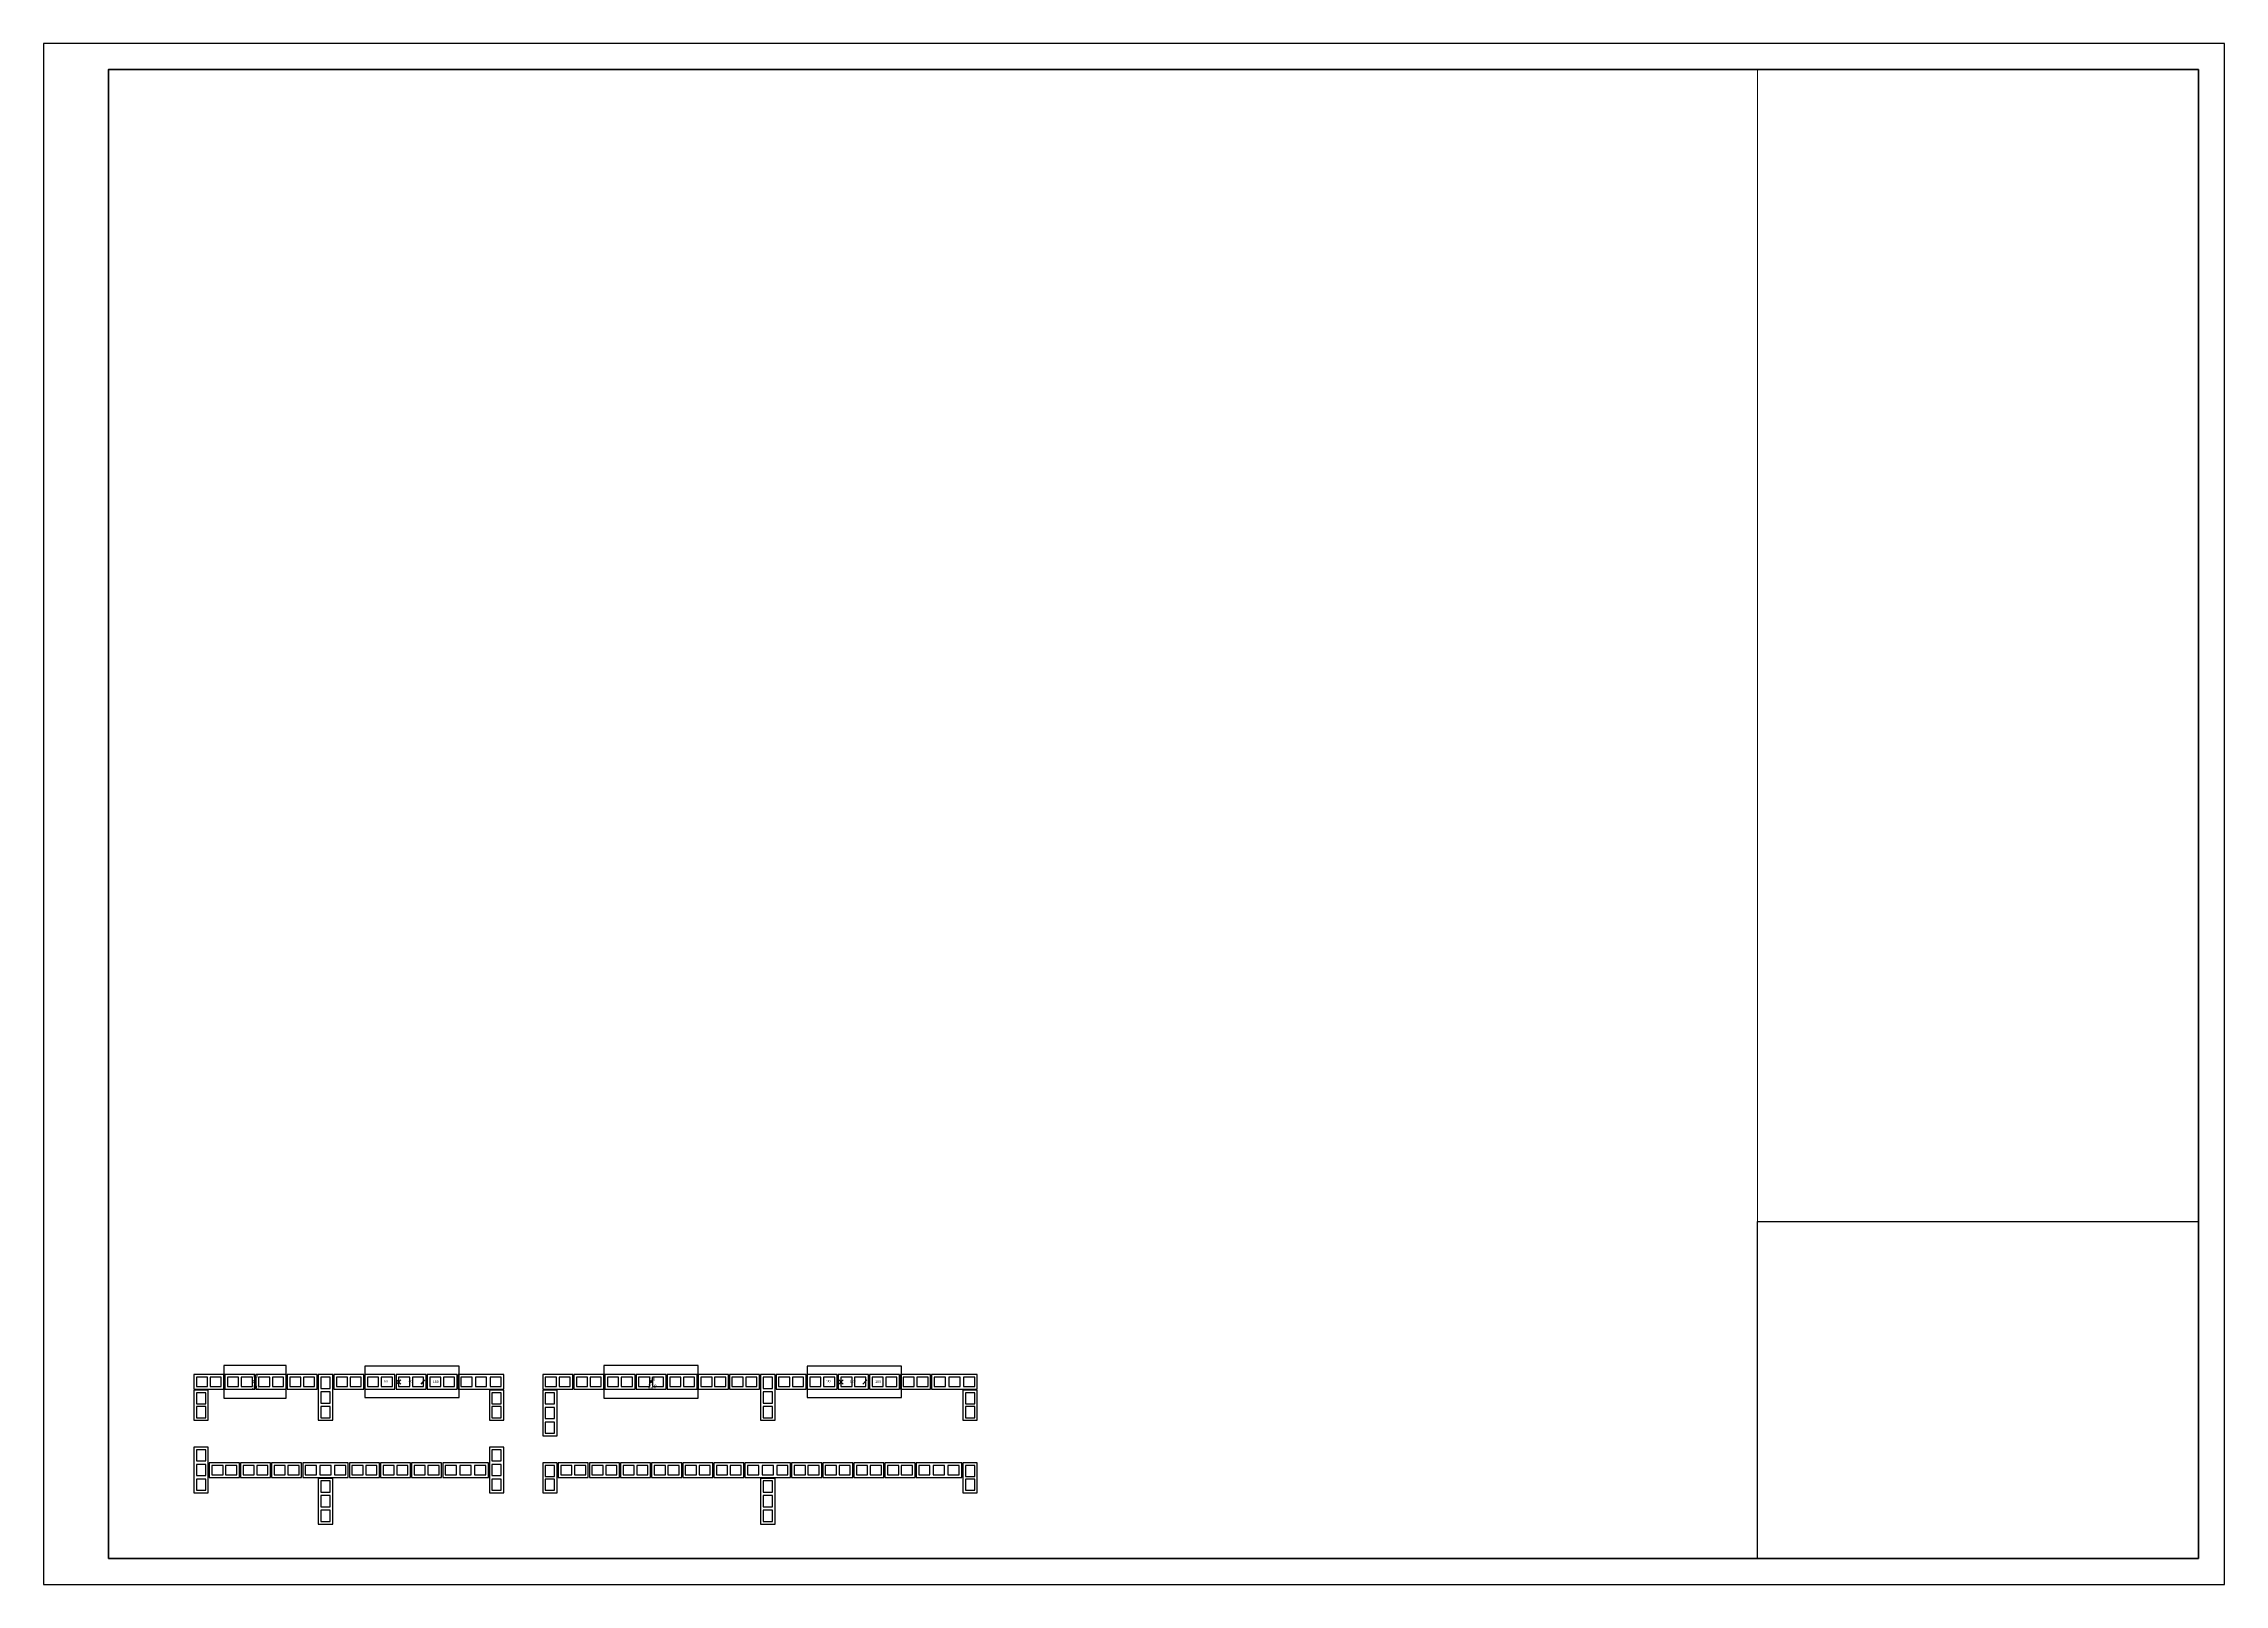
# Paper-space layout 'A1' of a CAD drawing. Header units: millimetres. Extents: x 0 to 841, y 0 to 594.
# The model-space entities are those that its viewports show. They can reach past a viewport. Long polylines and large blocks are cut down to what shows.
import ezdxf
from ezdxf.enums import TextEntityAlignment as Align

# ---------------------------------------------------------------- set-up
doc = ezdxf.new("R2010")
doc.units = ezdxf.units.MM
for name, color, linetype in [('3', 3, 'Continuous'), ('30', 30, 'Continuous'), ('5', 5, 'Continuous'), ('7', 7, 'Continuous'), ('fiada1', 3, 'Continuous'), ('fiada2', 2, 'Continuous'), ('porta', 3, 'Continuous')]:
    doc.layers.add(name, color=color, linetype=linetype)
doc.layers.add('Margem', color=130, linetype='Continuous', lineweight=100)
doc.styles.add('ModeloPython', font='times.ttf', dxfattribs={"height": 10})

# ---------------------------------------------------------------- blocks, each defined once
blk = doc.blocks.new('B44')
at = {"layer": '30', "color": 0}
for p, q in [((13.25, 11.5), (2.5, 11.5)), ((2.5, 11.5), (2.5, 2.5)), ((2.5, 2.5), (13.25, 2.5)), ((13.25, 2.5), (13.25, 11.5)), ((27.375, 11.5), (16.625, 11.5)), ((16.625, 11.5), (16.625, 2.5)), ((16.625, 2.5), (27.375, 2.5)), ((27.375, 2.5), (27.375, 11.5)), ((41.5, 11.5), (30.75, 11.5)), ((30.75, 11.5), (30.75, 2.5)), ((30.75, 2.5), (41.5, 2.5)), ((41.5, 2.5), (41.5, 11.5))]:
    blk.add_line(p, q, dxfattribs=at)
blk.add_lwpolyline([(44, 14), (0, 14), (0, 0), (44, 0)], close=True, dxfattribs=at)
blk = doc.blocks.new('B29')
at = {"layer": '5', "color": 0}
for p, q in [((13.25, 11.5), (2.5, 11.5)), ((2.5, 11.5), (2.5, 2.5)), ((2.5, 2.5), (13.25, 2.5)), ((13.25, 2.5), (13.25, 11.5)), ((26.5, 11.5), (15.75, 11.5)), ((15.75, 11.5), (15.75, 2.5)), ((15.75, 2.5), (26.5, 2.5)), ((26.5, 2.5), (26.5, 11.5))]:
    blk.add_line(p, q, dxfattribs=at)
blk.add_lwpolyline([(29, 14), (0, 14), (0, 0), (29, 0)], close=True, dxfattribs=at)
blk = doc.blocks.new('P60')
for p, q in [((28.7, 1.2), (31.3, -1.2)), ((28.8, -1.3), (31.2, 1.3))]:
    blk.add_line(p, q)
at = {"layer": '3'}
blk.add_lwpolyline([(0, -15.7), (60, -15.7), (60, 15.7), (0, 15.7)], close=True, dxfattribs=at)
at = {"style": 'ModeloPython'}
for tag, p in [('LARGURA', (30.7, 4.1)), ('ALTURA', (30.3, -6.6))]:
    blk.add_attdef(tag, text='', height=3.01, dxfattribs=at).set_placement(p, align=Align.CENTER)
blk = doc.blocks.new('Janela')
for p, q in [((30.5, 2.1), (34.7, -2.3)), ((30.5, -2.3), (34.7, 2.1)), ((57.4, 2.1), (53.8, -2.3))]:
    blk.add_line(p, q)
at = {"layer": '3'}
blk.add_lwpolyline([(0, -15), (91, -15), (91, 15), (0, 15)], close=True, dxfattribs=at)
at = {"style": 'ModeloPython'}
for tag, p in [('LARGURA', (20.6, -0.5)), ('ALTURA', (44, -0.6)), ('PEITORIL', (68.3, -1))]:
    blk.add_attdef(tag, text='', height=2.42, dxfattribs=at).set_placement(p, align=Align.CENTER)
blk = doc.blocks.new('P90')
for p, q in [((44.2, 1.2), (46.8, -1.2)), ((44.3, -1.3), (46.7, 1.3))]:
    blk.add_line(p, q)
at = {"layer": '3'}
blk.add_lwpolyline([(0, -15.7), (91, -15.7), (91, 15.7), (0, 15.7)], close=True, dxfattribs=at)
at = {"style": 'ModeloPython'}
for tag, p in [('LARGURA', (46.9, 1.5)), ('ALTURA', (46.7, -6.1))]:
    blk.add_attdef(tag, text='', height=3.6, dxfattribs=at).set_placement(p, align=Align.CENTER)

msp = doc.modelspace()

# ---------------------------------------------------------------- block references
at = {"layer": '3', "lineweight": 5}
for p, values in [((233.9, 152.7), {'LARGURA': '60', 'ALTURA': '60', 'PEITORIL': '160'}), ((660.3, 152.7), {'LARGURA': '90', 'ALTURA': '120', 'PEITORIL': '100'})]:
    msp.add_blockref('Janela', p, dxfattribs=at).add_auto_attribs(values)
at = {"layer": 'fiada1'}
for p in [(68.9, 145.7), (98.9, 145.7), (128.9, 145.7), (158.9, 145.7), (203.9, 145.7), (233.9, 145.7), (263.9, 145.7), (293.9, 145.7), (405.3, 145.7), (435.3, 145.7), (465.3, 145.7), (495.3, 145.7), (525.3, 145.7), (555.3, 145.7), (585.3, 145.7), (630.3, 145.7), (660.3, 145.7), (690.3, 145.7), (720.3, 145.7), (750.3, 145.7)]:
    msp.add_blockref('B29', p, dxfattribs=at)
for name, p, rotation in [('B44', (188.9, 159.7), 270), ('B44', (615.3, 159.7), 270), ('B29', (82.9, 115.7), 90), ('B29', (367.9, 115.7), 90), ('B44', (405.3, 144.7), 270), ('B29', (824.3, 115.7), 90)]:
    msp.add_blockref(name, p, dxfattribs=dict(at, rotation=rotation))
at = {"layer": 'fiada1', "lineweight": 5}
for p in [(323.9, 145.7), (780.3, 145.7)]:
    msp.add_blockref('B44', p, dxfattribs=at)
at = {"layer": 'fiada2'}
for name, p, rotation in [('B44', (68.9, 89.7), 270), ('B44', (353.9, 89.7), 270), ('B29', (419.3, 45.7), 90), ('B44', (188.9, 59.7), 270), ('B44', (615.3, 59.7), 270)]:
    msp.add_blockref(name, p, dxfattribs=dict(at, rotation=rotation))
for p in [(83.9, 60.7), (113.9, 60.7), (143.9, 60.7), (218.9, 60.7), (248.9, 60.7), (278.9, 60.7), (420.3, 60.7), (450.3, 60.7), (480.3, 60.7), (510.3, 60.7), (540.3, 60.7), (570.3, 60.7), (645.3, 60.7), (675.3, 60.7), (705.3, 60.7), (735.3, 60.7)]:
    msp.add_blockref('B29', p, dxfattribs=at)
at = {"layer": 'fiada2', "lineweight": 5}
for p in [(173.9, 60.7), (308.9, 60.7), (600.3, 60.7), (765.3, 60.7)]:
    msp.add_blockref('B44', p, dxfattribs=at)
at = {"layer": 'fiada2', "lineweight": 5, "rotation": 90}
msp.add_blockref('B29', (824.3, 45.7), dxfattribs=at)
at = {"layer": 'porta', "lineweight": 5}
for name, p, values in [('P60', (97.9, 152.7), {'LARGURA': '60', 'ALTURA': '220'}), ('P90', (464.3, 152.7), {'LARGURA': '91', 'ALTURA': '220'})]:
    msp.add_blockref(name, p, dxfattribs=at).add_auto_attribs(values)

psp = doc.layouts.new('A1')

# ---------------------------------------------------------------- linework, layer by layer
psp.add_line((661, 139.91), (831, 139.91))
at = {"layer": '3'}
psp.add_line((661, 10), (661, 139.91), dxfattribs=at)
at = {"layer": 'Defpoints'}
psp.add_lwpolyline([(0, 0), (841, 0), (841, 594), (0, 594)], close=True, dxfattribs=at)
at = {"layer": 'Margem', "color": 18, "true_color": 0x000000}
psp.add_lwpolyline([(25, 10), (831, 10), (831, 584), (25, 584)], close=True, dxfattribs=at)

# ---------------------------------------------------------------- viewports
at = {"layer": '7', "view_target_point": (3255.81, 1333.91)}
psp.add_viewport(center=(343, 297), size=(636, 574), view_center_point=(-2474.17, -633.87), view_height=1435, dxfattribs=at)

doc.saveas('drawing.dxf')
